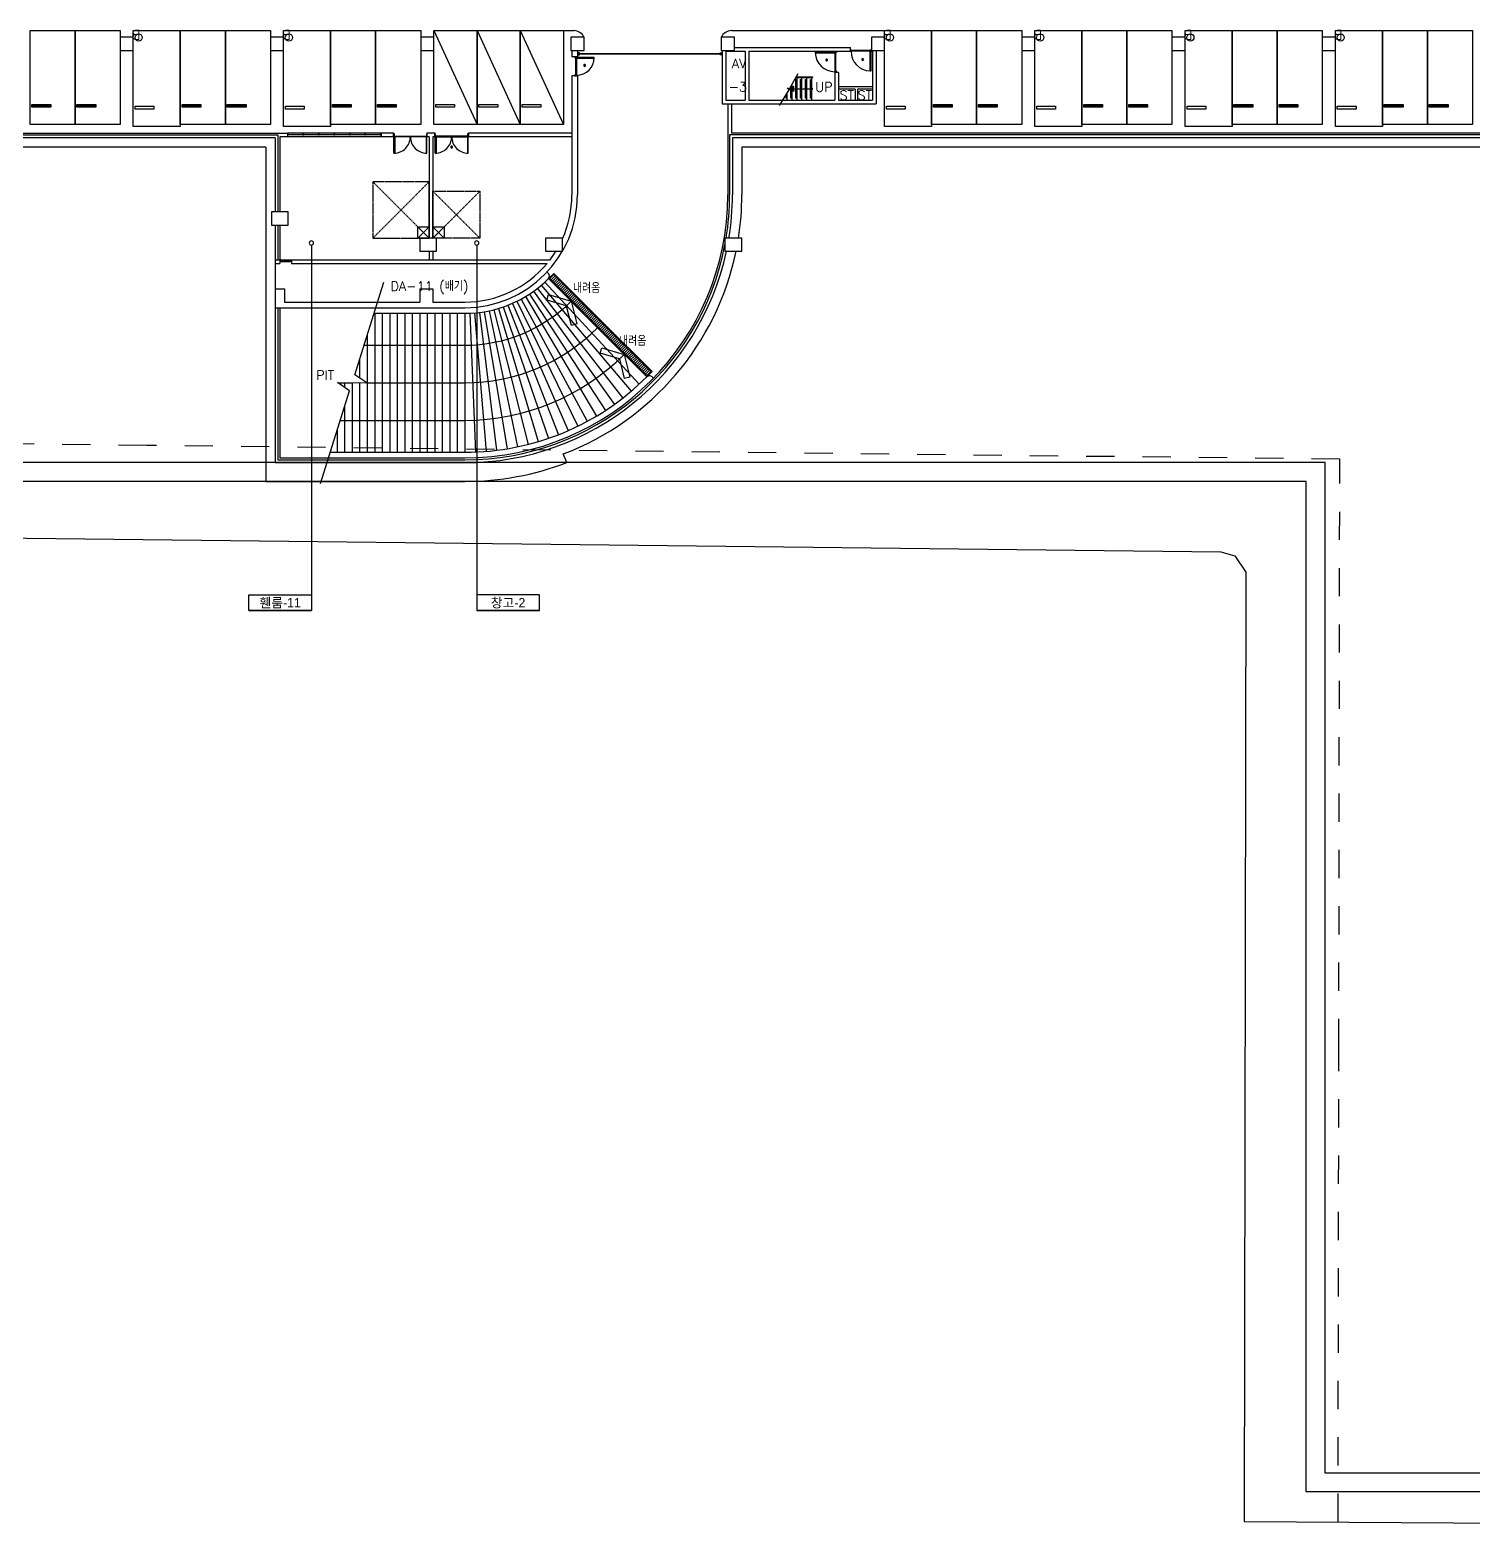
# Model space of a CAD drawing. Header units: millimetres. Extents: x -7575 to 416376, y 91125 to 341855.
# Drawn here: x 255060 to 331885, y 91740 to 171658 of the extents above; entities that cross this region are included whole.
import ezdxf
from ezdxf.enums import TextEntityAlignment as Align

# ---------------------------------------------------------------- set-up
doc = ezdxf.new("R2010")
doc.units = ezdxf.units.MM
doc.header["$LTSCALE"] = 600
doc.header["$MEASUREMENT"] = 0
doc.linetypes.add('HIDDEN', pattern=[2, 1, -1])
doc.linetypes.add('HIDDEN2', pattern=[0.188, 0.125, -0.063])
for name, color, linetype in [('e-plan', 9, 'CONTINUOUS'), ('e-room-box', 7, 'CONTINUOUS'), ('e-text', 6, 'CONTINUOUS')]:
    doc.layers.add(name, color=color, linetype=linetype)
doc.styles.add('kiahn', font='romans.shx', dxfattribs={"bigfont": 'cadhs.shx'})
doc.styles.add('돋움', font='Dotum.ttf')

msp = doc.modelspace()

# ---------------------------------------------------------------- hatches: boundary and pattern name
at = {"layer": 'e-plan'}
h = msp.add_hatch(color=256, dxfattribs=at)
h.dxf.hatch_style = 1
h.paths.add_polyline_path([(284611.9, 169727.9, -1), (284561.9, 169814.5, -1)])

# ---------------------------------------------------------------- linework, layer by layer
for p, q in [((255060, 166624.9), (255060, 171624.9)), ((255060, 171624.9), (257460, 171624.9)), ((257460, 166624.9), (257460, 171624.9)), ((257460, 171624.9), (259860, 171624.9)), ((257460, 171624.9), (257460, 166624.9)), ((259860, 171624.9), (259860, 166624.9)), ((260560, 166524.9), (260560, 171624.9)), ((260560, 171624.9), (263060, 171624.9)), ((263060, 171624.9), (263060, 166524.9)), ((263060, 166624.9), (263060, 171624.9)), ((263060, 171624.9), (265460, 171624.9)), ((265460, 166624.9), (265460, 171624.9)), ((265460, 171624.9), (267860, 171624.9)), ((265460, 171624.9), (265460, 166624.9)), ((267860, 171624.9), (267860, 166624.9)), ((268560, 166524.9), (268560, 171624.9)), ((268560, 171624.9), (271060, 171624.9)), ((271060, 171624.9), (271060, 166524.9)), ((271060, 166624.9), (271060, 171624.9)), ((271060, 171624.9), (273460, 171624.9)), ((273460, 166624.9), (273460, 171624.9)), ((273460, 171624.9), (275860, 171624.9)), ((273460, 171624.9), (273460, 166624.9)), ((275860, 171624.9), (275860, 166624.9)), ((276560, 171624.9), (278860, 166624.9)), ((276560, 166624.9), (276560, 171624.9)), ((276560, 171624.9), (278860, 171624.9)), ((278860, 171624.9), (281160, 166624.9)), ((278860, 166624.9), (278860, 171624.9)), ((278860, 171624.9), (281160, 171624.9)), ((278860, 171624.9), (278860, 166624.9)), ((281160, 171624.9), (283460, 166624.9)), ((281160, 166624.9), (281160, 171624.9)), ((281160, 171624.9), (283460, 171624.9)), ((281160, 171624.9), (281160, 166624.9)), ((283460, 171624.9), (284014.6, 171624.9)), ((283460, 171624.9), (283460, 166624.9)), ((292405.5, 171624.9), (300560, 171624.9)), ((300560, 166524.9), (300560, 171624.9)), ((300560, 171624.9), (303060, 171624.9)), ((303060, 171624.9), (303060, 166524.9)), ((303060, 166624.9), (303060, 171624.9)), ((303060, 171624.9), (305460, 171624.9)), ((305460, 166624.9), (305460, 171624.9)), ((305460, 171624.9), (307860, 171624.9)), ((305460, 171624.9), (305460, 166624.9)), ((307860, 171624.9), (307860, 166624.9)), ((308560, 166524.9), (308560, 171624.9)), ((308560, 171624.9), (311060, 171624.9)), ((311060, 171624.9), (311060, 166524.9)), ((311060, 166624.9), (311060, 171624.9)), ((311060, 171624.9), (313460, 171624.9)), ((313460, 166624.9), (313460, 171624.9)), ((313460, 171624.9), (315860, 171624.9)), ((313460, 171624.9), (313460, 166624.9)), ((315860, 171624.9), (315860, 166624.9)), ((316560, 166524.9), (316560, 171624.9)), ((316560, 171624.9), (319060, 171624.9)), ((319060, 171624.9), (319060, 166524.9)), ((319060, 166624.9), (319060, 171624.9)), ((319060, 171624.9), (321460, 171624.9)), ((321460, 166624.9), (321460, 171624.9)), ((321460, 171624.9), (323860, 171624.9)), ((321460, 171624.9), (321460, 166624.9)), ((323860, 171624.9), (323860, 166624.9)), ((324560, 166524.9), (324560, 171624.9)), ((324560, 171624.9), (327060, 171624.9)), ((327060, 171624.9), (327060, 166524.9)), ((327060, 166624.9), (327060, 171624.9)), ((327060, 171624.9), (329460, 171624.9)), ((329460, 166624.9), (329460, 171624.9)), ((329460, 171624.9), (331860, 171624.9)), ((329460, 171624.9), (329460, 166624.9)), ((331860, 171624.9), (331860, 166624.9)), ((283910.1, 170574.9), (283910.1, 170224.9)), ((284210.1, 170574.9), (284210.1, 170224.9)), ((284310.1, 170434.9), (284210.1, 170434.9)), ((284210.1, 170434.9), (284210.1, 170334.9)), ((284210.1, 170334.9), (284310.1, 170334.9)), ((284260.1, 170369.9), (284260.1, 170399.9)), ((284260.1, 170399.9), (284310.1, 170399.9)), ((291860, 170394.9), (284260.1, 170394.9)), ((291860, 170374.9), (284260.1, 170374.9)), ((284310.1, 170369.9), (284260.1, 170369.9)), ((284310.1, 170399.9), (284310.1, 170434.9)), ((284310.1, 170334.9), (284310.1, 170369.9)), ((291810, 170399.9), (291810, 170434.9)), ((291810, 170434.9), (291910, 170434.9)), ((291860, 170399.9), (291810, 170399.9)), ((291810, 170369.9), (291860, 170369.9)), ((291810, 170334.9), (291810, 170369.9)), ((291910, 170334.9), (291810, 170334.9)), ((291860, 170369.9), (291860, 170399.9)), ((291910, 170574.9), (291910, 167724.9)), ((291910, 170434.9), (291910, 170334.9)), ((292110, 170524.9), (292110, 167924.9)), ((292110, 170524.9), (293130, 170524.9)), ((292560, 170724.9), (298740, 170724.9)), ((293130, 170524.9), (293130, 167924.9)), ((293330, 170524.9), (293330, 167924.9)), ((293330, 170524.9), (298740, 170524.9)), ((297910.6, 170489.9), (296861.4, 170489.7)), ((296861.4, 170489.7), (296861.4, 170449.7)), ((296861.4, 170449.7), (297910.6, 170449.9)), ((297910.6, 170514.9), (297990.6, 170514.9)), ((297910.6, 170489.9), (297910.6, 170514.9)), ((297910.6, 170489.9), (297910.6, 169439.9)), ((297910.6, 170449.9), (297910.6, 170489.9)), ((297950.6, 170489.9), (297910.6, 170489.9)), ((297950.6, 170469.9), (297950.6, 170489.9)), ((297950.6, 170469.9), (297950.6, 169459.9)), ((297990.6, 170469.9), (297950.6, 170469.9)), ((297990.6, 170514.9), (297990.6, 170469.9)), ((298740, 170524.9), (298740, 170724.9)), ((298750, 170605.4), (298795, 170605.4)), ((298750, 170525.4), (298750, 170605.4)), ((298775, 170525.4), (298750, 170525.4)), ((298795, 170565.4), (298775, 170565.4)), ((298775, 170565.4), (298775, 170525.4)), ((299825, 170525.4), (298775, 170525.4)), ((298795, 170605.4), (298795, 170565.4)), ((299805, 170565.4), (298795, 170565.4)), ((299784.9, 169476.2), (299785, 170525.4)), ((299785, 170525.4), (299825, 170525.4)), ((299850, 170605.4), (299805, 170605.4)), ((299805, 170605.4), (299805, 170565.4)), ((299805, 170565.4), (299825, 170565.4)), ((299825, 170525.4), (299824.9, 169476.2)), ((299825, 170565.4), (299825, 170525.4)), ((299825, 170525.4), (299850, 170525.4)), ((299850, 170525.4), (299850, 170605.4)), ((299860, 170574.9), (299860, 170524.9)), ((299860, 170524.9), (299910, 170524.9)), ((299910, 170524.9), (299910, 167924.9)), ((300110, 170574.9), (300110, 167724.9)), ((284210.1, 170224.9), (283910.1, 170224.9)), ((284070.1, 170224.9), (284070.1, 170179.9)), ((284150.1, 170224.9), (284070.1, 170224.9)), ((284070.1, 170179.9), (284110.1, 170179.9)), ((284110.1, 170179.9), (284110.1, 170199.9)), ((284110.1, 170199.9), (284150.1, 170199.9)), ((284110.1, 170179.9), (284110.1, 169269.9)), ((284150.1, 170199.9), (284150.1, 170224.9)), ((284150.1, 170199.9, 0), (284150.1, 169249.9, 0)), ((285100.1, 170199.9), (284150.1, 170199.9)), ((284150.1, 170199.9), (284150.1, 170159.9)), ((284150.1, 170159.9), (284170.1, 170159.9)), ((284170.1, 170159.9), (285080.1, 170159.9)), ((285080.1, 170159.9), (285100.1, 170159.9)), ((285100.1, 170159.9), (285100.1, 170199.9)), ((297950.6, 169439.9), (297910.6, 169439.9)), ((297910.6, 169439.9), (297910.6, 169414.9)), ((297990.6, 169459.9), (297950.6, 169459.9)), ((297950.6, 169459.9), (297950.6, 169439.9)), ((297990.6, 169414.9), (297990.6, 169459.9)), ((299824.9, 169476.2), (299784.9, 169476.2)), ((299910, 170124.9), (299910, 167924.9)), ((284210.1, 169224.9), (283910.1, 169224.9)), ((283910.1, 169224.9), (283910.1, 162874.9)), ((284070.1, 169269.9), (284070.1, 169224.9)), ((284110.1, 169269.9), (284070.1, 169269.9)), ((284070.1, 169224.9), (284150.1, 169224.9)), ((284110.1, 169249.9), (284110.1, 169269.9)), ((284150.1, 169249.9), (284110.1, 169249.9)), ((284150.1, 169224.9), (284150.1, 169249.9)), ((284210.1, 169224.9), (284210.1, 162874.9)), ((295520, 168568.2), (295952.3, 169351.6)), ((295570, 168024.9), (295570, 168658.8)), ((295620, 168749.4), (295620, 167924.9)), ((295620, 168524.9), (295697.4, 168664.2)), ((295730.9, 168641), (295664.5, 168524.9)), ((295697.4, 168664.2), (295730.9, 168641)), ((295827.2, 169124.9), (296725, 169124.9)), ((295830, 168024.9), (295830, 169024.9)), ((295830, 169024.9), (295880, 169024.9)), ((295849.3, 169164.9), (296725, 169164.9)), ((295880, 169124.9), (295880, 167924.9)), ((296090, 168024.9), (296090, 169024.9)), ((296090, 169024.9), (296140, 169024.9)), ((296140, 169124.9), (296140, 167924.9)), ((296350, 168024.9), (296350, 169024.9)), ((296350, 169024.9), (296400, 169024.9)), ((296400, 169124.9), (296400, 167924.9)), ((296610, 168024.9), (296610, 169024.9)), ((296610, 169024.9), (296660, 169024.9)), ((296660, 169124.9), (296660, 167924.9)), ((296725, 169164.9), (296725, 169124.9)), ((297910, 169404.9), (297910, 167924.9)), ((298110, 169404.9), (297910, 169404.9)), ((297910.6, 169414.9), (297990.6, 169414.9)), ((298110, 169404.9), (298110, 167924.9)), ((299910, 168634.9), (298110, 168634.9)), ((292110, 167924.9), (293130, 167924.9)), ((293330, 167924.9), (297910, 167924.9)), ((294963, 167639.9), (295470, 168481.6)), ((295310, 168024.9), (295310, 168216)), ((295360, 168024.9), (295310, 168024.9)), ((295360, 168299), (295360, 167924.9)), ((295470, 168481.6), (295386.8, 168587.4)), ((295386.8, 168587.4), (295593.3, 168462.4)), ((295593.3, 168462.4), (295520, 168568.2)), ((295620, 168024.9), (295570, 168024.9)), ((295697.4, 168389.6), (295620, 168524.9)), ((295620, 168524.9), (296660, 168524.9)), ((295664.5, 168524.9), (295730.9, 168408.7)), ((295730.9, 168408.7), (295697.4, 168389.6)), ((295880, 168024.9), (295830, 168024.9)), ((296140, 168024.9), (296090, 168024.9)), ((296400, 168024.9), (296350, 168024.9)), ((296660, 168024.9), (296610, 168024.9)), ((299000, 168514.9), (298110, 168514.9)), ((298110, 167924.9), (299910, 167924.9)), ((299000, 168514.9), (299000, 167924.9)), ((299120, 168514.9), (299120, 167924.9)), ((299910, 168514.9), (299120, 168514.9)), ((255160, 167549.9), (255160, 167699.9)), ((255160, 167699.9), (256160, 167699.9)), ((256160, 167624.9), (255160, 167624.9)), ((256160, 167549.9), (255160, 167549.9)), ((256160, 167699.9), (256160, 167549.9)), ((257560, 167549.9), (257560, 167699.9)), ((257560, 167699.9), (258560, 167699.9)), ((258560, 167624.9), (257560, 167624.9)), ((258560, 167549.9), (257560, 167549.9)), ((258560, 167699.9), (258560, 167549.9)), ((260660, 167449.9), (260660, 167599.9)), ((260660, 167599.9), (261660, 167599.9)), ((261660, 167449.9), (260660, 167449.9)), ((261660, 167599.9), (261660, 167449.9)), ((263160, 167549.9), (263160, 167699.9)), ((263160, 167699.9), (264160, 167699.9)), ((264160, 167624.9), (263160, 167624.9)), ((264160, 167549.9), (263160, 167549.9)), ((264160, 167699.9), (264160, 167549.9)), ((265560, 167549.9), (265560, 167699.9)), ((265560, 167699.9), (266560, 167699.9)), ((266560, 167624.9), (265560, 167624.9)), ((266560, 167549.9), (265560, 167549.9)), ((266560, 167699.9), (266560, 167549.9)), ((268660, 167449.9), (268660, 167599.9)), ((268660, 167599.9), (269660, 167599.9)), ((269660, 167449.9), (268660, 167449.9)), ((269660, 167599.9), (269660, 167449.9)), ((271160, 167549.9), (271160, 167699.9)), ((271160, 167699.9), (272160, 167699.9)), ((272160, 167624.9), (271160, 167624.9)), ((272160, 167549.9), (271160, 167549.9)), ((272160, 167699.9), (272160, 167549.9)), ((273560, 167549.9), (273560, 167699.9)), ((273560, 167699.9), (274560, 167699.9)), ((274560, 167624.9), (273560, 167624.9)), ((274560, 167549.9), (273560, 167549.9)), ((274560, 167699.9), (274560, 167549.9)), ((276660, 167549.9), (276660, 167699.9)), ((276660, 167699.9), (277660, 167699.9)), ((277660, 167549.9), (276660, 167549.9)), ((277660, 167699.9), (277660, 167549.9)), ((278960, 167549.9), (278960, 167699.9)), ((278960, 167699.9), (279960, 167699.9)), ((279960, 167549.9), (278960, 167549.9)), ((279960, 167699.9), (279960, 167549.9)), ((281260, 167549.9), (281260, 167699.9)), ((281260, 167699.9), (282260, 167699.9)), ((282260, 167549.9), (281260, 167549.9)), ((282260, 167699.9), (282260, 167549.9)), ((291910, 167724.9), (300110, 167724.9)), ((292210.1, 167724.9), (292210.1, 162874.9)), ((292410.1, 167724.9), (292410.1, 166174.9)), ((300660, 167449.9), (300660, 167599.9)), ((300660, 167599.9), (301660, 167599.9)), ((301660, 167449.9), (300660, 167449.9)), ((301660, 167599.9), (301660, 167449.9)), ((303160, 167549.9), (303160, 167699.9)), ((303160, 167699.9), (304160, 167699.9)), ((304160, 167624.9), (303160, 167624.9)), ((304160, 167549.9), (303160, 167549.9)), ((304160, 167699.9), (304160, 167549.9)), ((305560, 167549.9), (305560, 167699.9)), ((305560, 167699.9), (306560, 167699.9)), ((306560, 167624.9), (305560, 167624.9)), ((306560, 167549.9), (305560, 167549.9)), ((306560, 167699.9), (306560, 167549.9)), ((308660, 167449.9), (308660, 167599.9)), ((308660, 167599.9), (309660, 167599.9)), ((309660, 167449.9), (308660, 167449.9)), ((309660, 167599.9), (309660, 167449.9)), ((311160, 167549.9), (311160, 167699.9)), ((311160, 167699.9), (312160, 167699.9)), ((312160, 167624.9), (311160, 167624.9)), ((312160, 167549.9), (311160, 167549.9)), ((312160, 167699.9), (312160, 167549.9)), ((313560, 167549.9), (313560, 167699.9)), ((313560, 167699.9), (314560, 167699.9)), ((314560, 167624.9), (313560, 167624.9)), ((314560, 167549.9), (313560, 167549.9)), ((314560, 167699.9), (314560, 167549.9)), ((316660, 167449.9), (316660, 167599.9)), ((316660, 167599.9), (317660, 167599.9)), ((317660, 167449.9), (316660, 167449.9)), ((317660, 167599.9), (317660, 167449.9)), ((319160, 167549.9), (319160, 167699.9)), ((319160, 167699.9), (320160, 167699.9)), ((320160, 167624.9), (319160, 167624.9)), ((320160, 167549.9), (319160, 167549.9)), ((320160, 167699.9), (320160, 167549.9)), ((321560, 167549.9), (321560, 167699.9)), ((321560, 167699.9), (322560, 167699.9)), ((322560, 167624.9), (321560, 167624.9)), ((322560, 167549.9), (321560, 167549.9)), ((322560, 167699.9), (322560, 167549.9)), ((324660, 167449.9), (324660, 167599.9)), ((324660, 167599.9), (325660, 167599.9)), ((325660, 167449.9), (324660, 167449.9)), ((325660, 167599.9), (325660, 167449.9)), ((327160, 167549.9), (327160, 167699.9)), ((327160, 167699.9), (328160, 167699.9)), ((328160, 167624.9), (327160, 167624.9)), ((328160, 167549.9), (327160, 167549.9)), ((328160, 167699.9), (328160, 167549.9)), ((329560, 167549.9), (329560, 167699.9)), ((329560, 167699.9), (330560, 167699.9)), ((330560, 167624.9), (329560, 167624.9)), ((330560, 167549.9), (329560, 167549.9)), ((330560, 167699.9), (330560, 167549.9)), ((257460, 166624.9), (255060, 166624.9)), ((259860, 166624.9), (257460, 166624.9)), ((263060, 166524.9), (260560, 166524.9)), ((265460, 166624.9), (263060, 166624.9)), ((267860, 166624.9), (265460, 166624.9)), ((271060, 166524.9), (268560, 166524.9)), ((273460, 166624.9), (271060, 166624.9)), ((275860, 166624.9), (273460, 166624.9)), ((278860, 166624.9), (276560, 166624.9)), ((281160, 166624.9), (278860, 166624.9)), ((283460, 166624.9), (281160, 166624.9)), ((303060, 166524.9), (300560, 166524.9)), ((305460, 166624.9), (303060, 166624.9)), ((307860, 166624.9), (305460, 166624.9)), ((311060, 166524.9), (308560, 166524.9)), ((313460, 166624.9), (311060, 166624.9)), ((315860, 166624.9), (313460, 166624.9)), ((319060, 166524.9), (316560, 166524.9)), ((321460, 166624.9), (319060, 166624.9)), ((323860, 166624.9), (321460, 166624.9)), ((327060, 166524.9), (324560, 166524.9)), ((329460, 166624.9), (327060, 166624.9)), ((331860, 166624.9), (329460, 166624.9)), ((211660.1, 166174.9), (268760.1, 166174.9)), ((212160.1, 166074.9), (268260.1, 166074.9)), ((268110.1, 165924.9), (212310.1, 165924.9)), ((268110.1, 165924.9), (268110.1, 161974.9)), ((268260.1, 166074.9), (268260.1, 161974.9)), ((268760.1, 165974.9), (268360.1, 165974.9)), ((268360.1, 165974.9), (268360.1, 161974.9)), ((268760.1, 166174.9), (268760.1, 165974.9)), ((273760.1, 165974.8), (268760.1, 165974.9)), ((268810.1, 166174.9), (268770.1, 166174.9)), ((268770.1, 166174.9), (268770.1, 166074.9)), ((268770.1, 166074.9), (268810.1, 166074.9)), ((273730.1, 166174.9), (268790.1, 166174.9)), ((273730.1, 166074.9), (268790.1, 166074.9)), ((268810.1, 166074.9), (268810.1, 166174.9)), ((269633.4, 166174.9), (269593.4, 166174.9)), ((269593.4, 166174.9), (269593.4, 166074.9)), ((269593.4, 166074.9), (269633.4, 166074.9)), ((269633.4, 166074.9), (269633.4, 166174.9)), ((270456.7, 166174.9), (270416.7, 166174.9)), ((270416.7, 166174.9), (270416.7, 166074.9)), ((270416.7, 166074.9), (270456.7, 166074.9)), ((270456.7, 166074.9), (270456.7, 166174.9)), ((271280.1, 166174.9), (271240.1, 166174.9)), ((271240.1, 166174.9), (271240.1, 166074.9)), ((271240.1, 166074.9), (271280.1, 166074.9)), ((271280.1, 166074.9), (271280.1, 166174.9)), ((272103.4, 166174.9), (272063.4, 166174.9)), ((272063.4, 166174.9), (272063.4, 166074.9)), ((272063.4, 166074.9), (272103.4, 166074.9)), ((272103.4, 166074.9), (272103.4, 166174.9)), ((272926.7, 166174.9), (272886.7, 166174.9)), ((272886.7, 166174.9), (272886.7, 166074.9)), ((272886.7, 166074.9), (272926.7, 166074.9)), ((272926.7, 166074.9), (272926.7, 166174.9)), ((273750.1, 166174.9), (273710.1, 166174.9)), ((273710.1, 166174.9), (273710.1, 166074.9)), ((273710.1, 166074.9), (273750.1, 166074.9)), ((273750.1, 166074.9), (273750.1, 166174.9)), ((274410, 166174.9), (273760.1, 166174.9)), ((273760.1, 166174.9), (273760.1, 165974.9)), ((274410, 165974.9), (273760.1, 165974.9)), ((274410, 165974.9), (274410, 166174.9)), ((274410, 166174.9), (274435, 166174.9)), ((274410, 165974.9), (274410, 166174.9)), ((274435, 165974.9), (274410, 165974.9)), ((274435, 166174.9), (274435, 166134.9)), ((274435, 166134.9), (274455, 166134.9)), ((274455, 166014.9), (274435, 166014.9)), ((274435, 166014.9), (274435, 165974.9)), ((276185, 165974.9), (274435, 165974.9)), ((274435, 165099.9), (274435, 165974.9)), ((274435, 165974.9), (274475, 165974.9)), ((274455, 166134.9), (274455, 166014.9)), ((274455, 166014.9), (276165, 166014.9)), ((274475, 165974.9), (274475, 165099.9)), ((276185, 165974.9), (276145, 165974.9)), ((276145, 165974.9), (276145, 165099.9)), ((276185, 166134.9), (276165, 166134.9)), ((276165, 166134.9), (276165, 166014.9)), ((276165, 166014.9), (276185, 166014.9)), ((276210, 166174.9), (276185, 166174.9)), ((276185, 166174.9), (276185, 166134.9)), ((276185, 166014.9), (276185, 165974.9)), ((276185, 165099.9), (276185, 165974.9)), ((276185, 165974.9), (276210, 165974.9)), ((276610, 166174.9), (276210, 166174.9)), ((276210, 165974.9), (276210, 166174.9)), ((276210, 165974.9), (276210, 166174.9)), ((276310, 165974.9), (276210, 165974.9)), ((276310, 165974.9), (276310, 160574.9)), ((276510, 165974.9), (276510, 160574.9)), ((276610, 165974.9), (276510, 165974.9)), ((276610, 165974.9), (276610, 166174.9)), ((276635, 166174.9), (276610, 166174.9)), ((276610, 166174.9), (276610, 165974.9)), ((276610, 165974.9), (276635, 165974.9)), ((276635, 166134.9), (276635, 166174.9)), ((276655, 166134.9), (276635, 166134.9)), ((276635, 165974.9), (276635, 166014.9)), ((276635, 166014.9), (276655, 166014.9)), ((276635, 165974.9), (278385, 165974.9)), ((276635, 165099.9), (276635, 165974.9)), ((276635, 165974.9), (276675, 165974.9)), ((276655, 166014.9), (276655, 166134.9)), ((278365, 166014.9), (276655, 166014.9)), ((276675, 165974.9), (276675, 165099.9)), ((278385, 165974.9), (278345, 165974.9)), ((278345, 165974.9), (278345, 165099.9)), ((278365, 166134.9), (278385, 166134.9)), ((278365, 166014.9), (278365, 166134.9)), ((278385, 166014.9), (278365, 166014.9)), ((278385, 166134.9), (278385, 166174.9)), ((278385, 166174.9), (278410, 166174.9)), ((278385, 165974.9), (278385, 166014.9)), ((278410, 165974.9), (278385, 165974.9)), ((278385, 165099.9), (278385, 165974.9)), ((283910.1, 166174.9), (278410, 166174.9)), ((278410, 165974.9), (278410, 166174.9)), ((278410, 166174.9), (278410, 165974.9)), ((283910.1, 165974.9), (278410, 165974.9)), ((292310.1, 166074.9), (292310.1, 162874.9)), ((348410, 166074.9), (292310.1, 166074.9)), ((348510, 166174.9), (292410.1, 166174.9)), ((292460.1, 165924.9), (292460.1, 162874.9)), ((348260, 165924.9), (292460.1, 165924.9)), ((267610.1, 165424.9), (212810.1, 165424.9)), ((267610.1, 165424.9), (267610.1, 147624.9)), ((274475, 165099.9), (274435, 165099.9)), ((276145, 165099.9), (276185, 165099.9)), ((276675, 165099.9), (276635, 165099.9)), ((278345, 165099.9), (278385, 165099.9)), ((292960.1, 165424.9), (292960.1, 162874.9)), ((347760, 165424.9), (292960.1, 165424.9)), ((268110.1, 161274.9), (268110.1, 148624.9)), ((268260.1, 161274.9), (268260.1, 159424.9)), ((268360.1, 161274.9), (268360.1, 159424.9)), ((275710, 160574.9), (276310, 161174.9)), ((276310, 160574.9), (275710, 161174.9)), ((275710, 161174.9), (276310, 161174.9)), ((275710, 160574.9), (275710, 161174.9)), ((276310, 161174.9), (276310, 160574.9)), ((276510, 160574.9), (277110, 161174.9)), ((277110, 160574.9), (276510, 161174.9)), ((276510, 161174.9), (277110, 161174.9)), ((276510, 160574.9), (276510, 161174.9)), ((277110, 161174.9), (277110, 160574.9)), ((276310, 160574.9), (275710, 160574.9)), ((276310, 159874.9), (276310, 159424.9)), ((277110, 160574.9), (276510, 160574.9)), ((276510, 159874.9), (276510, 159424.9)), ((268110.1, 159424.9), (268360.1, 159424.9)), ((268110.1, 159224.9), (268360.1, 159224.9)), ((268360.1, 159424.9), (268360.1, 159224.9)), ((268370.1, 159424.9), (268370.1, 159324.9)), ((268405.1, 159424.9), (268370.1, 159424.9)), ((268370.1, 159324.9), (268405.1, 159324.9)), ((268405.1, 159424.9), (268935.1, 159424.9)), ((268405.1, 159374.9), (268405.1, 159424.9)), ((268420.1, 159374.9), (268405.1, 159374.9)), ((268405.1, 159324.9), (268420.1, 159324.9)), ((268420.1, 159374.9), (268920.1, 159374.9)), ((268420.1, 159324.9), (268420.1, 159374.9)), ((268420.1, 159324.9), (268920.1, 159324.9)), ((268920.1, 159324.9), (268920.1, 159374.9)), ((268920.1, 159374.9), (268935.1, 159374.9)), ((268935.1, 159324.9), (268920.1, 159324.9)), ((268935.1, 159374.9), (268935.1, 159424.9)), ((268935.1, 159424.9), (268970.1, 159424.9)), ((268970.1, 159324.9), (268935.1, 159324.9)), ((268970.1, 159424.9), (268970.1, 159324.9)), ((268980.1, 159424.9), (282747.4, 159424.9)), ((268980.1, 159424.9), (268980.1, 159224.9)), ((268980.1, 159224.9), (282588.1, 159224.9)), ((282476.9, 158239.8), (287488.8, 152795.5)), ((282657.9, 158700.6), (282585.1, 158768.9)), ((282664.8, 158420.1), (282947.7, 158703)), ((285281.1, 155803.8), (282664.8, 158420.1)), ((282735.5, 158420.1), (282947.7, 158632.2)), ((285316.5, 155839.2), (282735.5, 158420.1)), ((282806.2, 158349.4), (283018.4, 158561.5)), ((282877, 158278.7), (283089.1, 158490.8)), ((282947.7, 158703), (285564, 156086.7)), ((282947.7, 158632.2), (285528.6, 156051.3)), ((282947.7, 158208), (283159.8, 158420.1)), ((283018.4, 158137.3), (283230.5, 158349.4)), ((283089.1, 158066.6), (283301.2, 158278.7)), ((268110.1, 157874.9), (268610, 157874.9)), ((268610, 157874.9), (268610, 157174.9)), ((272345.3, 153304.1), (273899.3, 158235.5)), ((275810, 157874.9), (276510, 157874.9)), ((275810, 157874.9), (275810, 157174.9)), ((276510, 157874.9), (276510, 157174.9)), ((281434.9, 157462.8), (285222.9, 151105.8)), ((281655.8, 157600.7), (285703.2, 151405.7)), ((281870.8, 157747.6), (286170.8, 151725.2)), ((282079.6, 157903.3), (286624.8, 152063.7)), ((282281.7, 158067.5), (287064.4, 152420.6)), ((282583.8, 157274.8), (282671.2, 157570.8)), ((282671.2, 157570.8), (283866.9, 157218)), ((283159.8, 157995.8), (283371.9, 158208)), ((283230.5, 157925.1), (283442.6, 158137.3)), ((283301.2, 157854.4), (283513.4, 158066.6)), ((283371.9, 157783.7), (283584.1, 157995.8)), ((283442.6, 157713), (283654.8, 157925.1)), ((283513.4, 157642.3), (283725.5, 157854.4)), ((283584.1, 157571.6), (283796.2, 157783.7)), ((283654.8, 157500.9), (283866.9, 157713)), ((283725.5, 157430.2), (283937.6, 157642.3)), ((283796.2, 157359.4), (284008.3, 157571.6)), ((283866.9, 157288.7), (284079, 157500.9)), ((268110.1, 156874.9), (278210.1, 156874.9)), ((268260.1, 156874.9), (268260.1, 148774.9)), ((268360.1, 156874.9), (268360.1, 148874.9)), ((268610, 157174.9), (275810, 157174.9)), ((276510, 157174.9), (278210.1, 157174.9)), ((279247, 156660.8), (280465, 149361.7)), ((279502.9, 156709), (281021.5, 149466.5)), ((279756.6, 156767.7), (281573.2, 149594.1)), ((280007.7, 156836.8), (282119.2, 149744.4)), ((280255.7, 156916.2), (282658.4, 149917.2)), ((280500.2, 157005.9), (283190.1, 150112.1)), ((280740.7, 157105.5), (283713.3, 150328.8)), ((280977, 157215), (284227, 150566.9)), ((281208.5, 157334.2), (284730.5, 150826.1)), ((283610.4, 156971.9), (282586.1, 157274.1)), ((283610.4, 156971.9), (283870, 155936)), ((283866.9, 157218), (284170, 156008.7)), ((283937.6, 157218), (284149.7, 157430.2)), ((284008.3, 157147.3), (284220.5, 157359.4)), ((284079, 157076.6), (284291.2, 157288.7)), ((284149.7, 157005.9), (284361.9, 157218)), ((284220.5, 156935.2), (284432.6, 157147.3)), ((284291.2, 156864.5), (284503.3, 157076.6)), ((284361.9, 156793.8), (284574, 157005.9)), ((284432.6, 156723.1), (284644.7, 156935.2)), ((284503.3, 156652.3), (284715.4, 156864.5)), ((284574, 156581.6), (284786.1, 156793.8)), ((284644.7, 156510.9), (284856.9, 156723.1)), ((284715.4, 156440.2), (284927.6, 156652.3)), ((273376, 156574.9), (278210.1, 156574.9)), ((273410.1, 156574.9), (273410.1, 149174.9)), ((273810.1, 156574.9), (273810.1, 149174.9)), ((274210.1, 156574.9), (274210.1, 149174.9)), ((274610.1, 156574.9), (274610.1, 149174.9)), ((275010.1, 156574.9), (275010.1, 149174.9)), ((275410.1, 156574.9), (275410.1, 149174.9)), ((275810.1, 156574.9), (275810.1, 149174.9)), ((276210.1, 156574.9), (276210.1, 149174.9)), ((276610.1, 156574.9), (276610.1, 149174.9)), ((277010.1, 156574.9), (277010.1, 149174.9)), ((277410.1, 156574.9), (277410.1, 149174.9)), ((277810.1, 156574.9), (277810.1, 149174.9)), ((278210.1, 156574.9), (278210.1, 149174.9)), ((278210.1, 156574.9), (278210.1, 149174.9)), ((278470.4, 156580.3), (278776.2, 149186.6)), ((278730.3, 156596.4), (279341.4, 149221.7)), ((278989.3, 156623.3), (279904.6, 149280.1)), ((284170, 156008.7), (283870.6, 155933.7)), ((284786.1, 156369.5), (284998.3, 156581.6)), ((284856.9, 156298.8), (285069, 156510.9)), ((284927.6, 156228.1), (285139.7, 156440.2)), ((284998.3, 156157.4), (285210.4, 156369.5)), ((285069, 156086.7), (285281.1, 156298.8)), ((285139.7, 156015.9), (285351.8, 156228.1)), ((285210.4, 155945.2), (285422.5, 156157.4)), ((285281.1, 155874.5), (285493.3, 156086.7)), ((285351.8, 155803.8), (285564, 156015.9)), ((285422.5, 155733.1), (285634.7, 155945.2)), ((285493.3, 155662.4), (285705.4, 155874.5)), ((288109.5, 153470.4), (285528.6, 156051.3)), ((288180.3, 153470.4), (285564, 156086.7)), ((273010.1, 155413.6), (273010.1, 149174.9)), ((285281.1, 155803.8), (287897.4, 153187.5)), ((285316.5, 155839.2), (287897.4, 153258.2)), ((285564, 155591.7), (285776.1, 155803.8)), ((285634.7, 155521), (285846.8, 155733.1)), ((285705.4, 155450.3), (285917.5, 155662.4)), ((285776.1, 155379.5), (285988.2, 155591.7)), ((285846.8, 155308.8), (286058.9, 155521)), ((285917.5, 155238.1), (286129.6, 155450.3)), ((285988.2, 155167.4), (286200.4, 155379.5)), ((286058.9, 155096.7), (286271.1, 155308.8)), ((286129.6, 155026), (286341.8, 155238.1)), ((286200.4, 154955.3), (286412.5, 155167.4)), ((286271.1, 154884.6), (286483.2, 155096.7)), ((272840.3, 154874.9), (278210.1, 154874.9)), ((285412.2, 154446.4), (285499.6, 154742.4)), ((286438.8, 154143.5), (285414.5, 154445.7)), ((285499.6, 154742.4), (286695.3, 154389.6)), ((286341.8, 154813.9), (286553.9, 155026)), ((286412.5, 154743.2), (286624.6, 154955.3)), ((286483.2, 154672.4), (286695.3, 154884.6)), ((286553.9, 154601.7), (286766, 154813.9)), ((286624.6, 154531), (286836.8, 154743.2)), ((286695.3, 154460.3), (286907.5, 154672.4)), ((286695.3, 154389.6), (286998.4, 153180.3)), ((286766, 154389.6), (286978.2, 154601.7)), ((286836.8, 154318.9), (287048.9, 154531)), ((286907.5, 154248.2), (287119.6, 154460.3)), ((286978.2, 154177.5), (287190.3, 154389.6)), ((287048.9, 154106.8), (287261, 154318.9)), ((287119.6, 154036), (287331.7, 154248.2)), ((272610.1, 154144.2), (272610.1, 153124.2)), ((286438.8, 154143.5), (286698.4, 153107.6)), ((287190.3, 153965.3), (287402.4, 154177.5)), ((287261, 153894.6), (287473.2, 154106.8)), ((287331.7, 153823.9), (287543.9, 154036)), ((287402.4, 153753.2), (287614.6, 153965.3)), ((287473.2, 153682.5), (287685.3, 153894.6)), ((287543.9, 153611.8), (287756, 153823.9)), ((287614.6, 153541.1), (287826.7, 153753.2)), ((287685.3, 153470.4), (287897.4, 153682.5)), ((287756, 153399.7), (287968.1, 153611.8)), ((287826.7, 153328.9), (288038.8, 153541.1)), ((287897.4, 153187.5), (288180.3, 153470.4)), ((287897.4, 153258.2), (288109.5, 153470.4)), ((272074.8, 152445.7), (271427.1, 152885.7)), ((271427.1, 152885.7), (272993, 152864.1)), ((271443, 152874.9), (272210.1, 152874.9)), ((271810.1, 152874.9), (271810.1, 152625.5)), ((272210.1, 152874.9), (272210.1, 149174.9)), ((272993, 152864.1), (272345.3, 153304.1)), ((272610.1, 152869.4), (272610.1, 149174.9)), ((272977.1, 152874.9), (278210.1, 152874.9)), ((286998.4, 153180.3), (286699, 153105.2)), ((288182.3, 153189.6), (288253, 153120.9)), ((270520.8, 147514.3), (272074.8, 152445.7)), ((271810.1, 151605.5), (271810.1, 149174.9)), ((271410.1, 150336.2), (271410.1, 149174.9)), ((271579.8, 150874.9), (278210.1, 150874.9)), ((268260.1, 148774.9), (278210.1, 148774.9)), ((268360.1, 148874.9), (278210.1, 148874.9)), ((271044.1, 149174.9), (278210.1, 149174.9)), ((283641.4, 148624.9), (283448.1, 149086.3)), ((268110.1, 148624.9), (278210.1, 148624.9)), ((267610.1, 147624.9), (278210.1, 147624.9)), ((203986.6, 145197.9), (318454, 143876.1)), ((318454, 143876.1), (319213, 143661.5)), ((319213, 143661.5), (319783.1, 142791.2)), ((319783.1, 142791.2), (319703.8, 92238)), ((319703.8, 92238), (414632.6, 91740.3))]:
    msp.add_line(p, q, dxfattribs=at)
at = {"layer": 'e-plan', "linetype": 'HIDDEN2', "ltscale": 0.5}
for p, q in [((273310, 163574.9), (276310, 160574.9)), ((276310, 163574.9), (273310, 160574.9)), ((276310, 163574.9), (273310, 163574.9)), ((273310, 163574.9), (273310, 160574.9)), ((276310, 160574.9), (276310, 163574.9)), ((279010, 160574.9), (276510, 163074.9)), ((276510, 160574.9), (279010, 163074.9)), ((276510, 160574.9), (276510, 163074.9)), ((276510, 163074.9), (279010, 163074.9)), ((279010, 163074.9), (279010, 160574.9)), ((273310, 160574.9), (276310, 160574.9)), ((279010, 160574.9), (276510, 160574.9))]:
    msp.add_line(p, q, dxfattribs=at)
at = {"layer": 'e-plan', "linetype": 'Continuous'}
msp.add_line((282664.8, 158420.1), (287897.4, 153187.5), dxfattribs=at)
at = {"layer": 'e-plan', "linetype": 'HIDDEN', "ltscale": 2.5}
for p, q in [((261278.1, 149536.6), (204044.3, 150197.6)), ((324792.6, 148803.2), (261278.1, 149536.6)), ((324743.5, 117506.8), (324792.6, 148803.2)), ((324703.8, 92230.2), (324743.5, 117506.8))]:
    msp.add_line(p, q, dxfattribs=at)
at = {"layer": 'e-plan', "ltscale": 0.5}
for p, q in [((324010, 148624.9), (193810, 148624.9)), ((324010, 94824.9), (324010, 148624.9)), ((323010, 147624.9), (192810, 147624.9)), ((323010, 93824.9), (323010, 147624.9)), ((410060, 94824.9), (324010, 94824.9)), ((411060, 93824.9), (323010, 93824.9))]:
    msp.add_line(p, q, dxfattribs=at)
at = {"layer": 'e-plan'}
for points in [[(260560, 171274.9), (259860, 171274.9), (259860, 170574.9), (260560, 170574.9), (260560, 171274.9)], [(268560, 171274.9), (267860, 171274.9), (267860, 170574.9), (268560, 170574.9), (268560, 171274.9)], [(276560, 171274.9), (275860, 171274.9), (275860, 170574.9), (276560, 170574.9), (276560, 171274.9)], [(284560, 171274.9), (283860, 171274.9), (283860, 170574.9), (284560, 170574.9), (284560, 171274.9)], [(292560, 171274.9), (291860, 171274.9), (291860, 170574.9), (292560, 170574.9), (292560, 171274.9)], [(300560, 171274.9), (299860, 171274.9), (299860, 170574.9), (300560, 170574.9), (300560, 171274.9)], [(308560, 171274.9), (307860, 171274.9), (307860, 170574.9), (308560, 170574.9), (308560, 171274.9)], [(316560, 171274.9), (315860, 171274.9), (315860, 170574.9), (316560, 170574.9), (316560, 171274.9)], [(324560, 171274.9), (323860, 171274.9), (323860, 170574.9), (324560, 170574.9), (324560, 171274.9)], [(268810, 161974.9), (267910, 161974.9), (267910, 161274.9), (268810, 161274.9), (268810, 161974.9)], [(276710, 160574.9), (275810, 160574.9), (275810, 159874.9), (276710, 159874.9), (276710, 160574.9)], [(283410, 160574.9), (282510, 160574.9), (282510, 159874.9), (283410, 159874.9), (283410, 160574.9)], [(292960, 160574.9), (292060, 160574.9), (292060, 159874.9), (292960, 159874.9), (292960, 160574.9)]]:
    msp.add_lwpolyline(points, dxfattribs=at)
for centre, radius in [((260841.6, 171259.6), 189.2), ((268841.6, 171259.6), 189.2), ((300841.6, 171259.6), 189.2), ((308841.6, 171259.6), 189.2), ((316841.6, 171259.6), 189.2), ((324841.6, 171259.6), 189.2), ((296660, 168524.9), 50)]:
    msp.add_circle(centre, radius, dxfattribs=at)
for centre, radius, start, end in [((284014.6, 171024.9), 600, 24.62247, 90), ((292405.5, 171024.9), 600, 90, 155.37753), ((297910.6, 170489.9), 1049.9, 182.193723, 270), ((299825, 170525.4), 1049.9, 180, 267.806277), ((284150.1, 170199.9), 950, 270, 0), ((284586.9, 169771.2, 0), 50, 120, 300), ((284586.9, 169771.2, 0), 50, 300, 120), ((297473.8, 170061.2), 50, 60, 240), ((297473.8, 170061.2), 50, 240, 60), ((299396.4, 170088.6), 50, 30, 210), ((299396.4, 170088.6), 50, 210, 30), ((274435, 165974.9), 875, 269.999969, 0.000116), ((276185, 165974.9), 875, 179.999884, 270.000031), ((276635, 165974.9), 875, 269.998906, 359.999058), ((277510, 165424.9), 50, 29.998977, 209.998977), ((277510, 165424.9), 50, 209.998977, 29.998977), ((278385, 165974.9), 875, 179.998826, 269.998977), ((278210.1, 162874.9), 6000, 270, 0), ((278210.1, 162874.9), 14000, 270, 0), ((278210.1, 162874.9), 5700, 335.822302, 0), ((278210.1, 162874.9), 14100, 350.611868, 0), ((278210.1, 162874.9), 14250, 350.711558, 0), ((278210.1, 162874.9), 14750, 351.029078, 0), ((278210.1, 162874.9), 14100, 270, 349.194414), ((278210.1, 162874.9), 14250, 270, 347.84673), ((278210.1, 162874.9), 5700, 322.752068, 328.242927), ((278210.1, 162874.9), 14750, 290.800805, 348.264672), ((278210.1, 162874.9), 5700, 270, 320.181855), ((278210.1, 162874.9), 6300, 270, 315), ((282516.4, 158559.2), 200, 316.878887, 45), ((278210.1, 162874.9), 8000, 270, 314.999999), ((278210.1, 162874.9), 10000, 270, 314.999999), ((278210.1, 162874.9), 12000, 270, 315), ((278210.1, 162874.9), 13700, 270, 315.023724), ((288040.9, 153048.1), 200, 45, 135.824428), ((278210.1, 162874.9), 15250, 270, 290.864231)]:
    msp.add_arc(centre, radius, start, end, dxfattribs=at)
for p in [(269613.4, 166174.9), (270436.7, 166174.9), (271260.1, 166174.9), (272083.4, 166174.9), (272906.7, 166174.9)]:
    msp.add_point(p, dxfattribs=at)
at = {"layer": 'e-room-box'}
for p, q in [((270041.8, 160204.8), (270041.8, 140981.3)), ((278845.6, 160204.8), (278845.6, 140981.3)), ((266708.5, 141581.3), (270041.8, 141581.3)), ((266708.5, 140747.9), (266708.5, 141581.3)), ((270041.8, 141581.3), (270041.8, 140747.9)), ((282178.9, 141581.3), (278845.6, 141581.3)), ((278845.6, 141581.3), (278845.6, 140747.9)), ((282178.9, 140747.9), (282178.9, 141581.3)), ((266708.5, 140747.9), (270041.8, 140747.9)), ((270041.8, 140747.9), (266708.5, 140747.9)), ((282178.9, 140747.9), (278845.6, 140747.9)), ((278845.6, 140747.9), (282178.9, 140747.9))]:
    msp.add_line(p, q, dxfattribs=at)
for centre, start, end in [((270041.8, 160317.3), 90, 270), ((270041.8, 160317.3), 270, 90), ((278845.6, 160317.3), 90, 270), ((278845.6, 160317.3), 270, 90)]:
    msp.add_arc(centre, 112.5, start, end, dxfattribs=at)

# ---------------------------------------------------------------- texts
at = {"layer": 'e-plan', "style": 'kiahn', "text_generation_flag": 4}
for p in [(260940.7, 171158.2), (268940.7, 171158.2), (300940.7, 171158.2), (308940.7, 171158.2), (316940.7, 171158.2), (324940.7, 171158.2)]:
    msp.add_text('B', height=500, rotation=180, dxfattribs=at).set_placement(p)
at = {"layer": 'e-plan', "style": 'kiahn'}
for s, p in [('AV', (292814.5, 169877.5)), ('-3', (292739.9, 168637.5)), ('ST', (298544.7, 168183.9)), ('ST', (299504.7, 168183.9))]:
    msp.add_text(s, height=500, dxfattribs=at).set_placement(p, align=Align.MIDDLE_CENTER)
msp.add_text('UP', height=500, dxfattribs=at).set_placement((297327.4, 168624.1), align=Align.MIDDLE)
for s, p in [('DA-11 (배기)', (278408.4, 157766.5)), ('PIT', (271255.3, 153033.6))]:
    msp.add_text(s, height=500, dxfattribs=at).set_placement(p, align=Align.RIGHT)
for p in [(283970.6, 157665.1), (286422.1, 154855.2)]:
    msp.add_text('내려옴', height=500, dxfattribs=at).set_placement(p)
at = {"layer": 'e-text', "style": '돋움'}
for s, p in [('휀룸-11', (268375.2, 141164.6)), ('창고-2', (280512.2, 141164.6))]:
    msp.add_text(s, height=500, dxfattribs=at).set_placement(p, align=Align.MIDDLE_CENTER)

doc.saveas('drawing.dxf')
